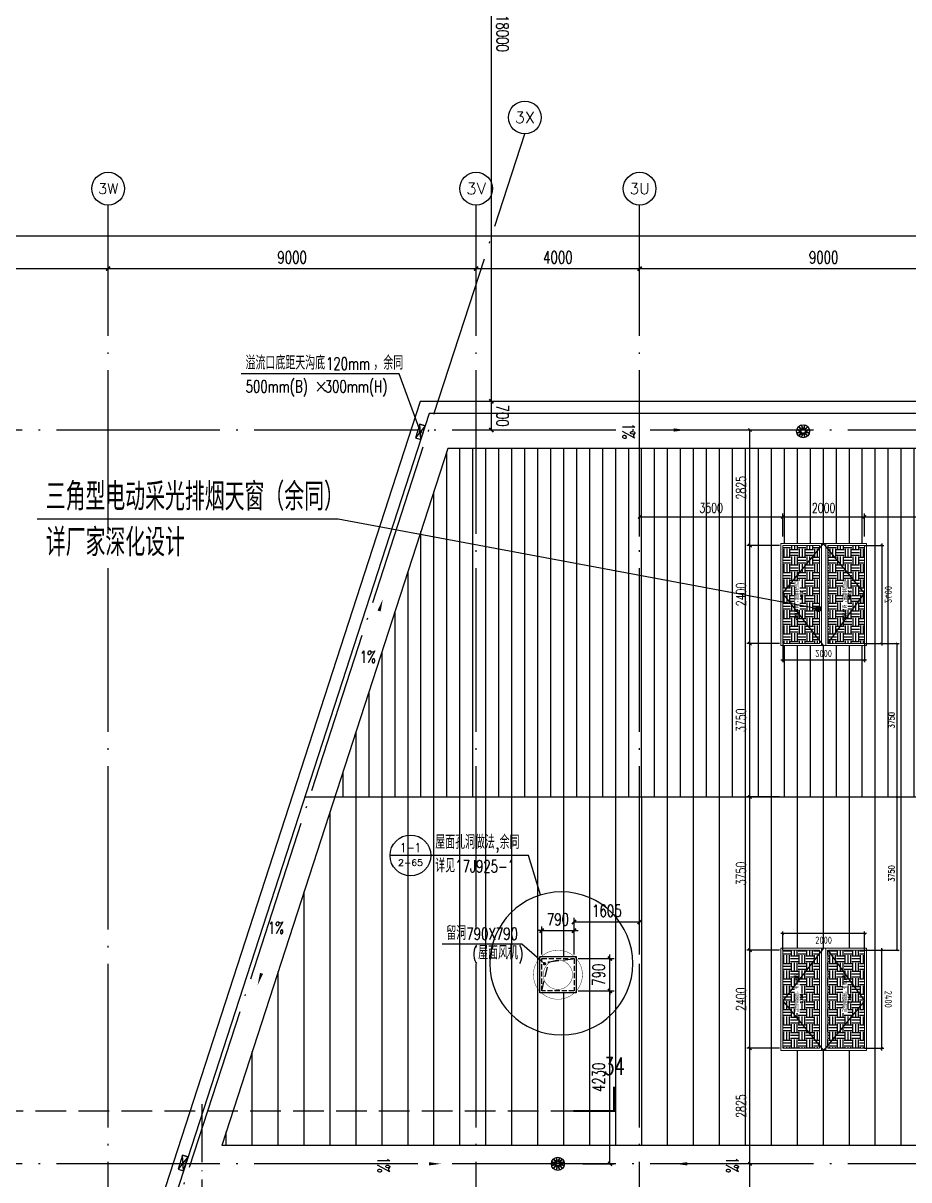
# Model space of a CAD drawing. Extents: x -1313754 to 847533, y 489853 to 941203.
# Drawn here: x 194066 to 215731, y 602377 to 630673 of the extents above; entities that cross this region are included whole.
import ezdxf
from ezdxf.enums import TextEntityAlignment as Align

# ---------------------------------------------------------------- set-up
doc = ezdxf.new("R2010")
doc.units = 0
doc.header["$LTSCALE"] = 1000
doc.header["$MEASUREMENT"] = 0
for name, pattern in [('DASH', [0.35, 0.25, -0.1]), ('DOTE', [2.42, 2, -0.2, 0.02, -0.2]), ('HIDDEN', [9.525, 6.35, -3.175])]:
    doc.linetypes.add(name, pattern=pattern)
doc.layers.get('Defpoints').update_dxf_attribs({"color": 210})
for name, color, linetype in [('A-AXIS-D', 1, 'Continuous'), ('A-AXIS-DOTE', 14, 'DOTE'), ('A-AXIS-DP', 126, 'Continuous'), ('A-AXIS-SYMB', 3, 'Continuous'), ('A-HATCH-2', 251, 'Continuous'), ('A-LIN-V', 9, 'Continuous'), ('A-SFCE', 30, 'Continuous'), ('A-WINDOW', 140, 'Continuous'), ('AS-COLN', 6, 'Continuous'), ('AS-WALL', 40, 'Continuous'), ('AS-结构边线层', 200, 'Continuous'), ('DIM_SYMB', 3, 'Continuous'), ('PUB_TEXT', 7, 'Continuous'), ('SPACE', 7, 'Continuous'), ('SPACE_HATCH', 8, 'Continuous'), ('参考线', 8, 'Continuous'), ('外框', 1, 'HIDDEN'), ('文本', 4, 'Continuous'), ('暖通', 7, 'Continuous'), ('虹吸溢流', 3, 'Continuous'), ('虹吸雨水斗', 6, 'Continuous'), ('虹吸雨水标注XT', 7, 'Continuous')]:
    doc.layers.add(name, color=color, linetype=linetype)
doc.layers.add('A-加建区域', color=47, linetype='Continuous', plot=False)
doc.layers.add('成型线', color=3, linetype='Continuous', lineweight=18)
doc.styles.add('_TCH_AXIS', font='COMPLEX', dxfattribs={"bigfont": 'GBCBIG'})
doc.styles.add('_TCH_DIM', font='SIMPLEX', dxfattribs={"bigfont": 'GBCBIG'})
doc.styles.add('_TCH_DIM_T3', font='SIMPLEX', dxfattribs={"width": 0.705882, "bigfont": 'GBCBIG'})
doc.styles.add('_TCH_LABEL', font='COMPLEX', dxfattribs={"bigfont": 'GBCBIG'})
doc.styles.add('_TCH_SPACE', font='SIMPLEX', dxfattribs={"height": 5, "bigfont": 'GBCBIG'})
doc.styles.get("Standard").update_dxf_attribs({"font": 'gbenor.shx', "bigfont": 'gbcbig.shx'})
doc.dimstyles.new('_TCH_ARCH&&100', dxfattribs={"dimtxt": 297.5, "dimasz": 100, "dimexe": 100, "dimexo": 100, "dimgap": 126.25, "dimtad": 1, "dimdec": 0, "dimzin": 0, "dimdsep": 46, "dimtxsty": '_TCH_DIM_T3', "dimblk": 'ARCHTICK', "dimcen": 0.09, "dimclrt": 7, "dimazin": 2, "dimtfac": 1, "dimtdec": 0, "dimtix": 1, "dimtmove": 2, "dimatfit": 3, "dimfxl": 0, "dimtolj": 1, "dimtzin": 0, "dimarcsym": 0})
doc.dimstyles.new('_TCH_ARCH&&50', dxfattribs={"dimtxt": 148.75, "dimasz": 50, "dimexe": 50, "dimexo": 50, "dimgap": 63.125, "dimtad": 1, "dimdec": 0, "dimzin": 0, "dimdsep": 46, "dimtxsty": '_TCH_DIM_T3', "dimblk": 'ARCHTICK', "dimcen": 0.09, "dimclrt": 7, "dimazin": 2, "dimtfac": 1, "dimtdec": 0, "dimtix": 1, "dimtmove": 2, "dimatfit": 3, "dimfxl": 0, "dimtolj": 1, "dimtzin": 0, "dimarcsym": 0})
doc.dimstyles.new('_TCH_ARCH&&80', dxfattribs={"dimtxt": 238, "dimasz": 80, "dimexe": 80, "dimexo": 80, "dimgap": 101, "dimtad": 1, "dimdec": 0, "dimzin": 0, "dimdsep": 46, "dimtxsty": '_TCH_DIM_T3', "dimblk": 'ARCHTICK', "dimcen": 0.09, "dimclrt": 7, "dimazin": 2, "dimtfac": 1, "dimtdec": 0, "dimtix": 1, "dimtmove": 2, "dimatfit": 3, "dimfxl": 0, "dimtolj": 1, "dimtzin": 0, "dimarcsym": 0})
pattern_1 = [(0, (0, 0), (187.5, 187.5), [187.5, -187.5]), (0, (0, 70.31), (187.5, 187.5), [187.5, -187.5]), (0, (0, 140.62), (187.5, 187.5), [187.5, -187.5]), (90, (23.44, 164.06), (-187.5, 187.5), [187.5, -187.5]), (90, (93.75, 164.06), (-187.5, 187.5), [187.5, -187.5]), (90, (164.06, 164.06), (-187.5, 187.5), [187.5, -187.5])]

# ---------------------------------------------------------------- blocks, each defined once
blk = doc.blocks.new('rrrrrrrrrrrrrrrrrrrrr')
at = {"layer": 'A-HATCH-2'}
h = blk.add_hatch(dxfattribs=at)
h.set_pattern_fill('ANSI31', color=256, scale=200, angle=45)
h.set_pattern_definition([(90, (-500100, 0), (-317.5, 0), [])])
h.paths.add_polyline_path([(-266220, 611745), (-133684.3, 611745), (-128454.2, 611745), (-128454.2, 620270), (-295643.1, 620270), (-298314.9, 612035.4), (-298409.1, 611745)])
h = blk.add_hatch(dxfattribs=at)
h.set_pattern_fill('ANSI31', color=256, scale=400, angle=45)
h.set_pattern_definition([(90, (-500100, 0), (-635, 0), [])])
h.paths.add_polyline_path([(-266220, 611745), (-133684.3, 611745), (-128454.2, 611745), (-128454.2, 603220), (-301175.2, 603220), (-298409.1, 611745), (-278850, 611745)])
at = {"layer": 'A-LIN-V'}
for points in [[(-128454.2, 620270), (-295643.1, 620270), (-301175.2, 603220)], [(-128454.2, 603220), (-301175.2, 603220)]]:
    blk.add_lwpolyline(points, dxfattribs=at)
at = {"layer": 'A-SFCE'}
for points in [[(-128154.2, 548220), (-128154.2, 621419.9), (-296321.3, 621420), (-313854.2, 567383.3), (-313854.2, 566370), (-313254.2, 566370)], [(-313554.2, 564570), (-313554.2, 548519.9), (-128454.2, 548519.9), (-128454.2, 621119.9), (-296103.2, 621120), (-313554.2, 567335.8), (-313554.2, 566670), (-313254.2, 566670)], [(-299145.1, 611745), (-128454.2, 611745)]]:
    blk.add_lwpolyline(points, dxfattribs=at)
blk = doc.blocks.new('_ArchTick')
at = {"color": 0, "linetype": 'ByBlock', "const_width": 0.4}
blk.add_lwpolyline([(-0.5, -0.5), (0.5, 0.5)], dxfattribs=at)
blk = doc.blocks.new('44')
at = {"layer": 'A-AXIS-DP', "color": 1}
for p, q in [((280302, 745270), (280302, 747370)), ((277446, 744900), (279946, 744900))]:
    blk.add_line(p, q, dxfattribs=at)
for p, xscale, yscale, zscale, rotation in [((280302, 747320), -50.00000000000003, 50.00000000000003, 50.00000000000001, 270), ((280302, 745320), -50.00000000000001, 50.00000000000001, 50.00000000000001, 90), ((279896, 744900), -50, 50, 50, 180)]:
    blk.add_blockref('_ArchTick', p, dxfattribs=dict(at, xscale=xscale, yscale=yscale, zscale=zscale, rotation=rotation))
at = {"layer": 'A-AXIS-DP', "color": 1, "xscale": -50, "yscale": 50, "zscale": 50}
blk.add_blockref('_ArchTick', (277496, 744900), dxfattribs=at)
at = {"layer": 'A-AXIS-DP', "color": 1, "insert": (278696, 744737), "char_height": 175, "attachment_point": 5, "rotation": 180}
blk.add_mtext('\\A1;2400', dxfattribs=at)
blk.add_wipeout([(277446, 745270), (279946, 745270), (279946, 747370), (277446, 747370)]).dxf.layer = '参考线'
at = {"layer": 'SPACE_HATCH'}
h = blk.add_hatch(dxfattribs=at)
h.set_pattern_fill('土壤', color=1, scale=50, style=0)
h.set_pattern_definition(pattern_1)
h.paths.add_polyline_path([(277496, 746420), (279896, 746420), (279896, 747320), (277496, 747320)])
h.paths.add_polyline_path([(278352, 746904), (279057, 746904), (279057, 747034), (278352, 747034)])
h.paths.add_polyline_path([(278591, 746811), (278817, 746811), (278817, 746895), (278591, 746895)])
h = blk.add_hatch(dxfattribs=at)
h.set_pattern_fill('土壤', color=1, scale=50, style=0)
h.set_pattern_definition(pattern_1)
h.paths.add_polyline_path([(277496, 746220), (279896, 746220), (279896, 745320), (277496, 745320)])
h.paths.add_polyline_path([(278352, 745724), (279057, 745724), (279057, 745854), (278352, 745854)])
h.paths.add_polyline_path([(278591, 745631), (278817, 745631), (278817, 745715), (278591, 745715)])
at = {"layer": 'A-AXIS-DP', "color": 1}
for p, q in [((279906, 747320), (280352, 747320)), ((277496, 745320), (277496, 744850)), ((279896, 745320), (279896, 744850)), ((279906, 745320), (280352, 745320))]:
    blk.add_line(p, q, dxfattribs=at)
at = {"layer": '外框'}
for points in [[(279946, 746320), (278658, 747320), (277446, 746320)], [(279896, 746220), (278658, 745320), (277446, 746320)]]:
    blk.add_lwpolyline(points, dxfattribs=at)
at = {"layer": '成型线'}
for p, q in [((279946, 745270), (279946, 747370)), ((277446, 746370), (279946, 746370)), ((277446, 746270), (279946, 746270)), ((277496, 746420), (279896, 746420)), ((277496, 746220), (279896, 746220))]:
    blk.add_line(p, q, dxfattribs=at)
for points in [[(279946, 745270), (277446, 745270), (277446, 747370), (279946, 747370)], [(277496, 746420), (277496, 747320), (279896, 747320), (279896, 746420)], [(279896, 746220), (279896, 745320), (277496, 745320), (277496, 746220)]]:
    blk.add_lwpolyline(points, dxfattribs=at)
at = {"layer": 'A-AXIS-DP', "color": 1, "insert": (280139, 746320), "char_height": 175, "attachment_point": 5, "rotation": 270}
blk.add_mtext('\\A1;2000', dxfattribs=at)
at = {"layer": 'SPACE', "color": 1, "style": '_TCH_SPACE'}
for p in [(278365, 746930), (278365, 745750)]:
    blk.add_text('自然排烟窗，有效面积', height=96.5, dxfattribs=at).set_placement(p)
at = {"layer": 'SPACE', "color": 1, "style": '_TCH_SPACE', "width": 0.705882}
for s, height, p in [('2.16m', 59.5, (278600, 746828)), ('2', 29.8, (278792, 746863)), ('2.16m', 59.5, (278600, 745648)), ('2', 29.8, (278792, 745683))]:
    blk.add_text(s, height=height, dxfattribs=at).set_placement(p)
blk = doc.blocks.new('*D2538')
at = {"layer": 'A-WINDOW', "color": 0, "lineweight": -2}
for p, q in [((367696, 714320), (368446, 714320)), ((368396, 710570), (368396, 714320)), ((367696, 710570), (368446, 710570))]:
    blk.add_line(p, q, dxfattribs=at)
at = {"layer": 'Defpoints', "color": 0}
for p in [(367646, 714320), (368396, 714320), (367646, 710570)]:
    blk.add_point(p, dxfattribs=at)
at = {"layer": 'A-WINDOW', "color": 0, "lineweight": -2, "xscale": 50, "yscale": 50, "zscale": 50}
for p, rotation in [((368396, 714320), 90), ((368396, 710570), 270)]:
    blk.add_blockref('_ArchTick', p, dxfattribs=dict(at, rotation=rotation))
at = {"layer": 'A-WINDOW', "color": 7, "insert": (368258, 712445), "char_height": 148.8, "attachment_point": 5, "rotation": 90, "style": '_TCH_DIM_T3'}
blk.add_mtext('\\A1;3750', dxfattribs=at)
blk = doc.blocks.new('*D2539')
at = {"layer": 'A-WINDOW', "color": 0, "lineweight": -2}
for p, q in [((367696, 718070), (368446, 718070)), ((368396, 714320), (368396, 718070)), ((367696, 714320), (368446, 714320))]:
    blk.add_line(p, q, dxfattribs=at)
at = {"layer": 'Defpoints', "color": 0}
for p in [(367646, 718070), (368396, 718070), (367646, 714320)]:
    blk.add_point(p, dxfattribs=at)
at = {"layer": 'A-WINDOW', "color": 0, "lineweight": -2, "xscale": 50, "yscale": 50, "zscale": 50}
for p, rotation in [((368396, 718070), 90), ((368396, 714320), 270)]:
    blk.add_blockref('_ArchTick', p, dxfattribs=dict(at, rotation=rotation))
at = {"layer": 'A-WINDOW', "color": 7, "insert": (368258, 716195), "char_height": 148.8, "attachment_point": 5, "rotation": 90, "style": '_TCH_DIM_T3'}
blk.add_mtext('\\A1;3750', dxfattribs=at)
blk = doc.blocks.new('*D1854')
at = {"layer": 'A-AXIS-DP', "color": 0, "lineweight": -2}
for p, q in [((209146, 618115), (209146, 618675)), ((209146, 618595), (212646, 618595)), ((212646, 618115), (212646, 618675))]:
    blk.add_line(p, q, dxfattribs=at)
at = {"layer": 'Defpoints', "color": 0}
for p in [(212646, 618595), (209146, 618035), (212646, 618035)]:
    blk.add_point(p, dxfattribs=at)
at = {"layer": 'A-AXIS-DP', "color": 0, "lineweight": -2, "xscale": 80, "yscale": 80, "zscale": 80, "rotation": 180}
blk.add_blockref('_ArchTick', (209146, 618595), dxfattribs=at)
at = {"layer": 'A-AXIS-DP', "color": 0, "lineweight": -2, "xscale": 80, "yscale": 80, "zscale": 80}
blk.add_blockref('_ArchTick', (212646, 618595), dxfattribs=at)
at = {"layer": 'A-AXIS-DP', "color": 7, "insert": (210896, 618815), "char_height": 238, "attachment_point": 5, "style": '_TCH_DIM_T3'}
blk.add_mtext('\\A1;3500', dxfattribs=at)
blk = doc.blocks.new('*D1855')
at = {"layer": 'A-AXIS-DP', "color": 0, "lineweight": -2}
for p, q in [((212646, 618115), (212646, 618675)), ((212646, 618595), (214646, 618595)), ((214646, 618115), (214646, 618675))]:
    blk.add_line(p, q, dxfattribs=at)
at = {"layer": 'Defpoints', "color": 0}
for p in [(214646, 618595), (212646, 618035), (214646, 618035)]:
    blk.add_point(p, dxfattribs=at)
at = {"layer": 'A-AXIS-DP', "color": 0, "lineweight": -2, "xscale": 80, "yscale": 80, "zscale": 80, "rotation": 180}
blk.add_blockref('_ArchTick', (212646, 618595), dxfattribs=at)
at = {"layer": 'A-AXIS-DP', "color": 0, "lineweight": -2, "xscale": 80, "yscale": 80, "zscale": 80}
blk.add_blockref('_ArchTick', (214646, 618595), dxfattribs=at)
at = {"layer": 'A-AXIS-DP', "color": 7, "insert": (213646, 618815), "char_height": 238, "attachment_point": 5, "style": '_TCH_DIM_T3'}
blk.add_mtext('\\A1;2000', dxfattribs=at)
blk = doc.blocks.new('*D1856')
at = {"layer": 'A-AXIS-DP', "color": 0, "lineweight": -2}
for p, q in [((214646, 618115), (214646, 618675)), ((214646, 618595), (218146, 618595)), ((218146, 618115), (218146, 618675))]:
    blk.add_line(p, q, dxfattribs=at)
at = {"layer": 'Defpoints', "color": 0}
for p in [(218146, 618595), (214646, 618035), (218146, 618035)]:
    blk.add_point(p, dxfattribs=at)
at = {"layer": 'A-AXIS-DP', "color": 0, "lineweight": -2, "xscale": 80, "yscale": 80, "zscale": 80, "rotation": 180}
blk.add_blockref('_ArchTick', (214646, 618595), dxfattribs=at)
at = {"layer": 'A-AXIS-DP', "color": 0, "lineweight": -2, "xscale": 80, "yscale": 80, "zscale": 80}
blk.add_blockref('_ArchTick', (218146, 618595), dxfattribs=at)
at = {"layer": 'A-AXIS-DP', "color": 7, "insert": (216396, 618815), "char_height": 238, "attachment_point": 5, "style": '_TCH_DIM_T3'}
blk.add_mtext('\\A1;3500', dxfattribs=at)
blk = doc.blocks.new('*D2136')
at = {"layer": 'A-AXIS-DP', "color": 0, "lineweight": -2}
for p, q in [((212566, 602770), (211764, 602770)), ((211844, 599945), (211844, 602770)), ((212566, 599945), (211764, 599945))]:
    blk.add_line(p, q, dxfattribs=at)
at = {"layer": 'Defpoints', "color": 0}
for p in [(211844, 602770), (212646, 602770), (212646, 599945)]:
    blk.add_point(p, dxfattribs=at)
at = {"layer": 'A-AXIS-DP', "color": 0, "lineweight": -2, "xscale": 80, "yscale": 80, "zscale": 80}
for p, rotation in [((211844, 602770), 90), ((211844, 599945), 270)]:
    blk.add_blockref('_ArchTick', p, dxfattribs=dict(at, rotation=rotation))
at = {"layer": 'A-AXIS-DP', "color": 7, "insert": (211624, 601358), "char_height": 238, "attachment_point": 5, "rotation": 90, "style": '_TCH_DIM_T3'}
blk.add_mtext('\\A1;2825', dxfattribs=at)
blk = doc.blocks.new('*D2137')
at = {"layer": 'A-AXIS-DP', "color": 0, "lineweight": -2}
for p, q in [((212566, 605595), (211764, 605595)), ((211844, 602770), (211844, 605595)), ((212566, 602770), (211764, 602770))]:
    blk.add_line(p, q, dxfattribs=at)
at = {"layer": 'Defpoints', "color": 0}
for p in [(211844, 605595), (212646, 605595), (212646, 602770)]:
    blk.add_point(p, dxfattribs=at)
at = {"layer": 'A-AXIS-DP', "color": 0, "lineweight": -2, "xscale": 80, "yscale": 80, "zscale": 80}
for p, rotation in [((211844, 605595), 90), ((211844, 602770), 270)]:
    blk.add_blockref('_ArchTick', p, dxfattribs=dict(at, rotation=rotation))
at = {"layer": 'A-AXIS-DP', "color": 7, "insert": (211624, 604183), "char_height": 238, "attachment_point": 5, "rotation": 90, "style": '_TCH_DIM_T3'}
blk.add_mtext('\\A1;2825', dxfattribs=at)
blk = doc.blocks.new('*D2138')
at = {"layer": 'A-AXIS-DP', "color": 0, "lineweight": -2}
for p, q in [((212566, 607995), (211764, 607995)), ((211844, 605595), (211844, 607995)), ((212566, 605595), (211764, 605595))]:
    blk.add_line(p, q, dxfattribs=at)
at = {"layer": 'Defpoints', "color": 0}
for p in [(211844, 607995), (212646, 607995), (212646, 605595)]:
    blk.add_point(p, dxfattribs=at)
at = {"layer": 'A-AXIS-DP', "color": 0, "lineweight": -2, "xscale": 80, "yscale": 80, "zscale": 80}
for p, rotation in [((211844, 607995), 90), ((211844, 605595), 270)]:
    blk.add_blockref('_ArchTick', p, dxfattribs=dict(at, rotation=rotation))
at = {"layer": 'A-AXIS-DP', "color": 7, "insert": (211624, 606795), "char_height": 238, "attachment_point": 5, "rotation": 90, "style": '_TCH_DIM_T3'}
blk.add_mtext('\\A1;2400', dxfattribs=at)
blk = doc.blocks.new('*D2139')
at = {"layer": 'A-AXIS-DP', "color": 0, "lineweight": -2}
for p, q in [((212566, 611745), (211764, 611745)), ((211844, 607995), (211844, 611745)), ((212566, 607995), (211764, 607995))]:
    blk.add_line(p, q, dxfattribs=at)
at = {"layer": 'Defpoints', "color": 0}
for p in [(211844, 611745), (212646, 611745), (212646, 607995)]:
    blk.add_point(p, dxfattribs=at)
at = {"layer": 'A-AXIS-DP', "color": 0, "lineweight": -2, "xscale": 80, "yscale": 80, "zscale": 80}
for p, rotation in [((211844, 611745), 90), ((211844, 607995), 270)]:
    blk.add_blockref('_ArchTick', p, dxfattribs=dict(at, rotation=rotation))
at = {"layer": 'A-AXIS-DP', "color": 7, "insert": (211624, 609870), "char_height": 238, "attachment_point": 5, "rotation": 90, "style": '_TCH_DIM_T3'}
blk.add_mtext('\\A1;3750', dxfattribs=at)
blk = doc.blocks.new('*D2140')
at = {"layer": 'A-AXIS-DP', "color": 0, "lineweight": -2}
for p, q in [((212566, 615495), (211764, 615495)), ((211844, 611745), (211844, 615495)), ((212566, 611745), (211764, 611745))]:
    blk.add_line(p, q, dxfattribs=at)
at = {"layer": 'Defpoints', "color": 0}
for p in [(211844, 615495), (212646, 615495), (212646, 611745)]:
    blk.add_point(p, dxfattribs=at)
at = {"layer": 'A-AXIS-DP', "color": 0, "lineweight": -2, "xscale": 80, "yscale": 80, "zscale": 80}
for p, rotation in [((211844, 615495), 90), ((211844, 611745), 270)]:
    blk.add_blockref('_ArchTick', p, dxfattribs=dict(at, rotation=rotation))
at = {"layer": 'A-AXIS-DP', "color": 7, "insert": (211624, 613620), "char_height": 238, "attachment_point": 5, "rotation": 90, "style": '_TCH_DIM_T3'}
blk.add_mtext('\\A1;3750', dxfattribs=at)
blk = doc.blocks.new('*D2141')
at = {"layer": 'A-AXIS-DP', "color": 0, "lineweight": -2}
for p, q in [((212566, 617895), (211764, 617895)), ((211844, 615495), (211844, 617895)), ((212566, 615495), (211764, 615495))]:
    blk.add_line(p, q, dxfattribs=at)
at = {"layer": 'Defpoints', "color": 0}
for p in [(211844, 617895), (212646, 617895), (212646, 615495)]:
    blk.add_point(p, dxfattribs=at)
at = {"layer": 'A-AXIS-DP', "color": 0, "lineweight": -2, "xscale": 80, "yscale": 80, "zscale": 80}
for p, rotation in [((211844, 617895), 90), ((211844, 615495), 270)]:
    blk.add_blockref('_ArchTick', p, dxfattribs=dict(at, rotation=rotation))
at = {"layer": 'A-AXIS-DP', "color": 7, "insert": (211624, 616695), "char_height": 238, "attachment_point": 5, "rotation": 90, "style": '_TCH_DIM_T3'}
blk.add_mtext('\\A1;2400', dxfattribs=at)
blk = doc.blocks.new('*D2142')
at = {"layer": 'A-AXIS-DP', "color": 0, "lineweight": -2}
for p, q in [((212566, 620720), (211764, 620720)), ((211844, 617895), (211844, 620720)), ((212566, 617895), (211764, 617895))]:
    blk.add_line(p, q, dxfattribs=at)
at = {"layer": 'Defpoints', "color": 0}
for p in [(211844, 620720), (212646, 620720), (212646, 617895)]:
    blk.add_point(p, dxfattribs=at)
at = {"layer": 'A-AXIS-DP', "color": 0, "lineweight": -2, "xscale": 80, "yscale": 80, "zscale": 80}
for p, rotation in [((211844, 620720), 90), ((211844, 617895), 270)]:
    blk.add_blockref('_ArchTick', p, dxfattribs=dict(at, rotation=rotation))
at = {"layer": 'A-AXIS-DP', "color": 7, "insert": (211624, 619308), "char_height": 238, "attachment_point": 5, "rotation": 90, "style": '_TCH_DIM_T3'}
blk.add_mtext('\\A1;2825', dxfattribs=at)
blk = doc.blocks.new('*D1226')
at = {"layer": 'A-AXIS-D', "color": 0, "lineweight": -2}
for p, q in [((-73024, -183400), (-73846, -183400)), ((-73746, -183400), (-73746, -184100)), ((-73024, -184100), (-73846, -184100))]:
    blk.add_line(p, q, dxfattribs=at)
at = {"layer": 'Defpoints', "color": 0}
for p in [(-72924, -183400), (-73746, -184100), (-72924, -184100)]:
    blk.add_point(p, dxfattribs=at)
at = {"layer": 'A-AXIS-D', "color": 0, "lineweight": -2, "xscale": 100, "yscale": 100, "zscale": 100}
for p, rotation in [((-73746, -183400), 90), ((-73746, -184100), 270)]:
    blk.add_blockref('_ArchTick', p, dxfattribs=dict(at, rotation=rotation))
at = {"layer": 'A-AXIS-D', "color": 7, "insert": (-73471, -183750), "char_height": 297.5, "attachment_point": 5, "rotation": 270, "style": '_TCH_DIM_T3'}
blk.add_mtext('\\A1;700', dxfattribs=at)
blk = doc.blocks.new('*D1227')
at = {"layer": 'A-AXIS-D', "color": 0, "lineweight": -2}
for p, q in [((-73024, -165400), (-73846, -165400)), ((-73746, -165400), (-73746, -183400)), ((-73024, -183400), (-73846, -183400))]:
    blk.add_line(p, q, dxfattribs=at)
at = {"layer": 'Defpoints', "color": 0}
for p in [(-72924, -165400), (-73746, -183400), (-72924, -183400)]:
    blk.add_point(p, dxfattribs=at)
at = {"layer": 'A-AXIS-D', "color": 0, "lineweight": -2, "xscale": 100, "yscale": 100, "zscale": 100}
for p, rotation in [((-73746, -165400), 90), ((-73746, -183400), 270)]:
    blk.add_blockref('_ArchTick', p, dxfattribs=dict(at, rotation=rotation))
at = {"layer": 'A-AXIS-D', "color": 7, "insert": (-73471, -174400), "char_height": 297.5, "attachment_point": 5, "rotation": 270, "style": '_TCH_DIM_T3'}
blk.add_mtext('\\A1;18000', dxfattribs=at)
blk = doc.blocks.new('*D1411')
at = {"layer": 'A-AXIS-D', "color": 0, "lineweight": -2}
for p, q in [((-92118, -180910), (-92118, -180052)), ((-92118, -180152), (-83118, -180152)), ((-83118, -180910), (-83118, -180052))]:
    blk.add_line(p, q, dxfattribs=at)
at = {"layer": 'Defpoints', "color": 0}
for p in [(-83118, -180152), (-92118, -181010), (-83118, -181010)]:
    blk.add_point(p, dxfattribs=at)
at = {"layer": 'A-AXIS-D', "color": 0, "lineweight": -2, "xscale": 100, "yscale": 100, "zscale": 100, "rotation": 180}
blk.add_blockref('_ArchTick', (-92118, -180152), dxfattribs=at)
at = {"layer": 'A-AXIS-D', "color": 0, "lineweight": -2, "xscale": 100, "yscale": 100, "zscale": 100}
blk.add_blockref('_ArchTick', (-83118, -180152), dxfattribs=at)
at = {"layer": 'A-AXIS-D', "color": 7, "insert": (-87618, -179877), "char_height": 297.5, "attachment_point": 5, "style": '_TCH_DIM_T3'}
blk.add_mtext('\\A1;9000', dxfattribs=at)
blk = doc.blocks.new('*D1412')
at = {"layer": 'A-AXIS-D', "color": 0, "lineweight": -2}
for p, q in [((-83118, -180910), (-83118, -180052)), ((-83118, -180152), (-74118, -180152)), ((-74118, -180910), (-74118, -180052))]:
    blk.add_line(p, q, dxfattribs=at)
at = {"layer": 'Defpoints', "color": 0}
for p in [(-74118, -180152), (-83118, -181010), (-74118, -181010)]:
    blk.add_point(p, dxfattribs=at)
at = {"layer": 'A-AXIS-D', "color": 0, "lineweight": -2, "xscale": 100, "yscale": 100, "zscale": 100, "rotation": 180}
blk.add_blockref('_ArchTick', (-83118, -180152), dxfattribs=at)
at = {"layer": 'A-AXIS-D', "color": 0, "lineweight": -2, "xscale": 100, "yscale": 100, "zscale": 100}
blk.add_blockref('_ArchTick', (-74118, -180152), dxfattribs=at)
at = {"layer": 'A-AXIS-D', "color": 7, "insert": (-78618, -179877), "char_height": 297.5, "attachment_point": 5, "style": '_TCH_DIM_T3'}
blk.add_mtext('\\A1;9000', dxfattribs=at)
blk = doc.blocks.new('*D1413')
at = {"layer": 'A-AXIS-D', "color": 0, "lineweight": -2}
for p, q in [((-74118, -180910), (-74118, -180052)), ((-74118, -180152), (-70118, -180152)), ((-70118, -180910), (-70118, -180052))]:
    blk.add_line(p, q, dxfattribs=at)
at = {"layer": 'Defpoints', "color": 0}
for p in [(-70118, -180152), (-74118, -181010), (-70118, -181010)]:
    blk.add_point(p, dxfattribs=at)
at = {"layer": 'A-AXIS-D', "color": 0, "lineweight": -2, "xscale": 100, "yscale": 100, "zscale": 100, "rotation": 180}
blk.add_blockref('_ArchTick', (-74118, -180152), dxfattribs=at)
at = {"layer": 'A-AXIS-D', "color": 0, "lineweight": -2, "xscale": 100, "yscale": 100, "zscale": 100}
blk.add_blockref('_ArchTick', (-70118, -180152), dxfattribs=at)
at = {"layer": 'A-AXIS-D', "color": 7, "insert": (-72118, -179877), "char_height": 297.5, "attachment_point": 5, "style": '_TCH_DIM_T3'}
blk.add_mtext('\\A1;4000', dxfattribs=at)
blk = doc.blocks.new('*D1414')
at = {"layer": 'A-AXIS-D', "color": 0, "lineweight": -2}
for p, q in [((-70118, -180910), (-70118, -180052)), ((-70118, -180152), (-61118, -180152)), ((-61118, -180910), (-61118, -180052))]:
    blk.add_line(p, q, dxfattribs=at)
at = {"layer": 'Defpoints', "color": 0}
for p in [(-61118, -180152), (-70118, -181010), (-61118, -181010)]:
    blk.add_point(p, dxfattribs=at)
at = {"layer": 'A-AXIS-D', "color": 0, "lineweight": -2, "xscale": 100, "yscale": 100, "zscale": 100, "rotation": 180}
blk.add_blockref('_ArchTick', (-70118, -180152), dxfattribs=at)
at = {"layer": 'A-AXIS-D', "color": 0, "lineweight": -2, "xscale": 100, "yscale": 100, "zscale": 100}
blk.add_blockref('_ArchTick', (-61118, -180152), dxfattribs=at)
at = {"layer": 'A-AXIS-D', "color": 7, "insert": (-65618, -179877), "char_height": 297.5, "attachment_point": 5, "style": '_TCH_DIM_T3'}
blk.add_mtext('\\A1;9000', dxfattribs=at)
blk = doc.blocks.new('*D1433')
at = {"layer": 'A-AXIS-D', "color": 0, "lineweight": -2}
for p, q in [((-93018, -180810), (-93018, -179252)), ((-93018, -179352), (92682, -179352)), ((92682, -180810), (92682, -179252))]:
    blk.add_line(p, q, dxfattribs=at)
at = {"layer": 'Defpoints', "color": 0}
for p in [(92682, -179352), (-93018, -180910), (92682, -180910)]:
    blk.add_point(p, dxfattribs=at)
at = {"layer": 'A-AXIS-D', "color": 0, "lineweight": -2, "xscale": 100, "yscale": 100, "zscale": 100, "rotation": 180}
blk.add_blockref('_ArchTick', (-93018, -179352), dxfattribs=at)
at = {"layer": 'A-AXIS-D', "color": 0, "lineweight": -2, "xscale": 100, "yscale": 100, "zscale": 100}
blk.add_blockref('_ArchTick', (92682, -179352), dxfattribs=at)
at = {"layer": 'A-AXIS-D', "color": 7, "insert": (-168, -179077), "char_height": 297.5, "attachment_point": 5, "style": '_TCH_DIM_T3'}
blk.add_mtext('\\A1;185700', dxfattribs=at)
blk = doc.blocks.new('*D138')
at = {"layer": 'A-AXIS-DP', "color": 0, "lineweight": -2}
for p, q in [((-495, 395), (-1374, 395)), ((-1274, 395), (-1274, 495)), ((-1274, 395), (-1274, -395)), ((-495, -395), (-1374, -395)), ((-1274, -395), (-1274, -495))]:
    blk.add_line(p, q, dxfattribs=at)
at = {"layer": 'Defpoints', "color": 0}
for p in [(-395, 395), (-1274, -395), (-395, -395)]:
    blk.add_point(p, dxfattribs=at)
at = {"layer": 'A-AXIS-DP', "color": 0, "lineweight": -2, "xscale": 100, "yscale": 100, "zscale": 100}
for p, rotation in [((-1274, 395), 270), ((-1274, -395), 90)]:
    blk.add_blockref('_ArchTick', p, dxfattribs=dict(at, rotation=rotation))
at = {"layer": 'A-AXIS-DP', "color": 7, "insert": (-999, 0), "char_height": 297.5, "attachment_point": 5, "rotation": 270, "style": '_TCH_DIM_T3'}
blk.add_mtext('\\A1;790', dxfattribs=at)
blk = doc.blocks.new('*D139')
at = {"layer": 'A-AXIS-DP', "color": 0, "lineweight": -2}
for p, q in [((-395, -495), (-395, -1178)), ((395, -495), (395, -1178)), ((-395, -1078), (-495, -1078)), ((395, -1078), (-395, -1078)), ((395, -1078), (495, -1078))]:
    blk.add_line(p, q, dxfattribs=at)
at = {"layer": 'Defpoints', "color": 0}
for p in [(-395, -395), (395, -395), (-395, -1078)]:
    blk.add_point(p, dxfattribs=at)
at = {"layer": 'A-AXIS-DP', "color": 0, "lineweight": -2, "xscale": 100, "yscale": 100, "zscale": 100}
blk.add_blockref('_ArchTick', (-395, -1078), dxfattribs=at)
at = {"layer": 'A-AXIS-DP', "color": 0, "lineweight": -2, "xscale": 100, "yscale": 100, "zscale": 100, "rotation": 180}
blk.add_blockref('_ArchTick', (395, -1078), dxfattribs=at)
at = {"layer": 'A-AXIS-DP', "color": 7, "insert": (0, -1353), "char_height": 297.5, "attachment_point": 5, "rotation": 180, "style": '_TCH_DIM_T3'}
blk.add_mtext('\\A1;790', dxfattribs=at)
blk = doc.blocks.new('*D2417')
at = {"layer": 'A-AXIS-DP', "color": 0, "lineweight": -2}
for p, q in [((207755, 607000), (208520, 607000)), ((208420, 602770), (208420, 607000)), ((207755, 602770), (208520, 602770))]:
    blk.add_line(p, q, dxfattribs=at)
at = {"layer": 'Defpoints', "color": 0}
for p in [(207655, 607000), (208420, 607000), (207655, 602770)]:
    blk.add_point(p, dxfattribs=at)
at = {"layer": 'A-AXIS-DP', "color": 0, "lineweight": -2, "xscale": 100, "yscale": 100, "zscale": 100}
for p, rotation in [((208420, 607000), 90), ((208420, 602770), 270)]:
    blk.add_blockref('_ArchTick', p, dxfattribs=dict(at, rotation=rotation))
at = {"layer": 'A-AXIS-DP', "color": 7, "insert": (208145, 604885), "char_height": 297.5, "attachment_point": 5, "rotation": 90, "style": '_TCH_DIM_T3'}
blk.add_mtext('\\A1;4230', dxfattribs=at)
blk = doc.blocks.new('*D2529')
at = {"layer": 'A-AXIS-DP', "color": 0, "lineweight": -2}
for p, q in [((207541, 607890), (207541, 608785)), ((207541, 608685), (209146, 608685)), ((209146, 607890), (209146, 608785))]:
    blk.add_line(p, q, dxfattribs=at)
at = {"layer": 'Defpoints', "color": 0}
for p in [(209146, 608685), (207541, 607790), (209146, 607790)]:
    blk.add_point(p, dxfattribs=at)
at = {"layer": 'A-AXIS-DP', "color": 0, "lineweight": -2, "xscale": 100, "yscale": 100, "zscale": 100, "rotation": 180}
blk.add_blockref('_ArchTick', (207541, 608685), dxfattribs=at)
at = {"layer": 'A-AXIS-DP', "color": 0, "lineweight": -2, "xscale": 100, "yscale": 100, "zscale": 100}
blk.add_blockref('_ArchTick', (209146, 608685), dxfattribs=at)
at = {"layer": 'A-AXIS-DP', "color": 7, "insert": (208343, 608960), "char_height": 297.5, "attachment_point": 5, "style": '_TCH_DIM_T3'}
blk.add_mtext('\\A1;1605', dxfattribs=at)
blk = doc.blocks.new('w4234233')
at = {"layer": 'A-AXIS-SYMB'}
for points in [[(355546, 826830, 0, 0, 0), (355546, 825680, 0, 80, 0), (355546, 825980, 0, 0, 0)], [(355546, 818810, 0, 0, 0), (355546, 819960, 0, 80, 0), (355546, 819660, 0, 0, 0)]]:
    blk.add_lwpolyline(points, format="xyseb", dxfattribs=at)
at = {"layer": 'PUB_TEXT', "style": '_TCH_DIM', "width": 0.705882}
for p in [(355376, 826935), (355376, 818407)]:
    blk.add_text('1%%%', height=297.5, dxfattribs=at).set_placement(p)
blk = doc.blocks.new('“奔腾”虹吸雨水斗')
at = {"layer": '虹吸雨水斗', "lineweight": 25}
for p, q in [((946944, 86685), (947028, 86658)), ((947032, 86673), (946946, 86692)), ((946982, 86753), (947040, 86688)), ((947052, 86699), (946987, 86758)), ((947048, 86793), (947066, 86707)), ((947082, 86711), (947055, 86795)), ((947125, 86795), (947098, 86711)), ((947114, 86707), (947132, 86793)), ((947194, 86758), (947128, 86699)), ((947140, 86688), (947199, 86753)), ((947234, 86692), (947148, 86673)), ((947152, 86658), (947236, 86685)), ((947028, 86641), (946944, 86614)), ((946946, 86607), (947032, 86625)), ((947040, 86611), (946982, 86546)), ((946987, 86541), (947052, 86600)), ((947066, 86592), (947048, 86506)), ((947055, 86504), (947082, 86587)), ((947098, 86587), (947125, 86504)), ((947132, 86506), (947114, 86592)), ((947128, 86600), (947194, 86541)), ((947199, 86546), (947140, 86611)), ((947148, 86625), (947234, 86607)), ((947236, 86614), (947152, 86641))]:
    blk.add_line(p, q, dxfattribs=at)
for radius in [150, 47.6]:
    blk.add_circle((947090, 86649), radius, dxfattribs=at)
for centre, start, end in [((947025, 86649), 291.6382, 68.3675), ((947034, 86682), 261.6382, 38.3675), ((947057, 86706), 231.6382, 8.3675), ((947090, 86715), 201.6382, 338.3675), ((947123, 86706), 171.6382, 308.3675), ((947147, 86682), 141.6382, 278.3675), ((947155, 86649), 111.6382, 248.3675), ((947034, 86617), 321.6382, 98.3675), ((947057, 86593), 351.6382, 128.3675), ((947090, 86584), 21.6382, 158.3675), ((947123, 86593), 51.6382, 188.3675), ((947147, 86617), 81.6382, 218.3675)]:
    blk.add_arc(centre, 8.82, start, end, dxfattribs=at)
blk = doc.blocks.new('434243')
at = {"layer": '文本', "xscale": 1.061320754715, "yscale": 1.061320754715, "zscale": 1.061320754715}
for p in [(-792021, 528727), (-798021, 510807)]:
    blk.add_blockref('“奔腾”虹吸雨水斗', p, dxfattribs=at)
blk = doc.blocks.new('溢流口')
at = {"layer": '虹吸雨水标注XT'}
for p, q in [((-250, 98), (250, -98)), ((250, 98), (-250, -98)), ((250, -98), (250, 98))]:
    blk.add_line(p, q, dxfattribs=at)
blk.add_lwpolyline([(-250, 98), (250, 98), (250, -98), (-250, -98)], close=True, dxfattribs=at)
blk = doc.blocks.new('21321423')
at = {"layer": 'A-AXIS-SYMB'}
for p, q in [((203262, 622091), (199402, 622091)), ((203782, 620672), (203262, 622091))]:
    blk.add_line(p, q, dxfattribs=at)
at = {"layer": 'A-AXIS-SYMB', "const_width": 40}
blk.add_lwpolyline([(203789, 620653, 1), (203775, 620691, 1)], format="xyb", close=True, dxfattribs=at)
at = {"layer": 'A-AXIS-SYMB'}
for points in [[(202500, 615420, 0, 0, 0), (202863, 616579, 0, 80, 0), (202773, 616293, 0, 0, 0)], [(200188, 608295, 0, 0, 0), (199802, 607144, 0, 80, 0), (199897, 607428, 0, 0, 0)]]:
    blk.add_lwpolyline(points, format="xyseb", dxfattribs=at)
at = {"layer": 'A-加建区域', "rotation": 270}
for p in [(-609680, 976266), (-615670, 958316)]:
    blk.add_blockref('w4234233', p, dxfattribs=at)
at = {"layer": '虹吸溢流', "ltscale": 200, "xscale": -0.7075471698100007, "yscale": 0.7075471698100007, "zscale": 0.70754716981, "rotation": 252.7177529666551}
for p in [(203780, 620675), (197977, 602790)]:
    blk.add_blockref('溢流口', p, dxfattribs=at)
at = {"layer": '虹吸雨水斗'}
blk.add_blockref('434243', (0, 0), dxfattribs=at)
at = {"layer": 'PUB_TEXT', "style": '_TCH_DIM'}
for s, height, p in [('溢流口底距天沟底', 337.6, (199507, 622196)), ('，余同', 337.6, (202633, 622196)), ('×', 338, (201197, 621636))]:
    blk.add_text(s, height=height, dxfattribs=at).set_placement(p)
at = {"layer": 'PUB_TEXT', "style": '_TCH_DIM', "width": 0.705882}
for s, p in [('120mm', (201473, 622196)), ('500mm(B)', (199507, 621636)), ('300mm(H)', (201443, 621636)), ('1%%%', (202299, 615022)), ('1%%%', (200052, 608395))]:
    blk.add_text(s, height=297.5, dxfattribs=at).set_placement(p)
blk = doc.blocks.new('frtt')
at = {"layer": 'A-LIN-V', "xscale": -1, "rotation": 90}
blk.add_blockref('44', (1112915.9, 997965.8), dxfattribs=at)
at = {"layer": 'A-LIN-V', "rotation": 90}
blk.add_blockref('44', (1112915.9, 430674.2), dxfattribs=at)
at = {"layer": 'A-WINDOW', "color": 1}
for p1, p2, picture, middle in [((367645.9, 714320), (367645.9, 718070), '*D2539', (368258.4, 716195)), ((367645.9, 710570), (367645.9, 714320), '*D2538', (368258.4, 712445))]:
    dim = blk.add_aligned_dim(p1=p1, p2=p2, distance=-750, dimstyle='_TCH_ARCH&&50', dxfattribs=at)
    dim.commit()
    dim.dimension.update_dxf_attribs({"geometry": picture, "text_midpoint": middle})
blk = doc.blocks.new('242343243')
at = {"layer": 'A-WINDOW'}
blk.add_blockref('frtt', (-152950, -102575), dxfattribs=at)
at = {"layer": 'A-AXIS-DP'}
dim = blk.add_aligned_dim(p1=(212645.9, 599945), p2=(212645.9, 602770), distance=801.7, dimstyle='_TCH_ARCH&&80', dxfattribs=at)
dim.commit()
dim.dimension.update_dxf_attribs({"geometry": '*D2136', "text_midpoint": (211624.2, 601357.5)})
for p1, p2, distance, picture, middle in [((212645.9, 617895), (212645.9, 620720), 801.7, '*D2142', (211624.2, 619307.5)), ((209145.8, 618035.3), (212645.9, 618035.3), 560, '*D1854', (210895.9, 618815.3)), ((212645.9, 618035.3), (214645.9, 618035.3), 560, '*D1855', (213645.9, 618815.3)), ((214645.9, 618035.3), (218145.8, 618035.3), 560, '*D1856', (216395.9, 618815.3)), ((212645.9, 615495), (212645.9, 617895), 801.7, '*D2141', (211624.2, 616695)), ((212645.9, 611745), (212645.9, 615495), 801.7, '*D2140', (211624.2, 613620)), ((212645.9, 607995), (212645.9, 611745), 801.7, '*D2139', (211624.2, 609870)), ((212645.9, 605595), (212645.9, 607995), 801.7, '*D2138', (211624.2, 606795)), ((212645.9, 602770), (212645.9, 605595), 801.7, '*D2137', (211624.2, 604182.5))]:
    dim = blk.add_aligned_dim(p1=p1, p2=p2, distance=distance, dimstyle='_TCH_ARCH&&80', dxfattribs=at)
    dim.commit()
    dim.dimension.update_dxf_attribs({"geometry": picture, "text_midpoint": middle})
blk = doc.blocks.new('dote')
at = {"layer": 'A-AXIS-D'}
for centre in [(-72924.8, -176455.6), (-83117.8, -178196), (-74117.8, -178196), (-70117.8, -178196)]:
    blk.add_circle(centre, 400, dxfattribs=at)
at = {"layer": 'A-AXIS-DOTE', "ltscale": 2}
for p, q in [((-83117.8, -264080), (-83117.8, -178596)), ((-74117.8, -264080), (-74117.8, -178596)), ((-70117.8, -264080), (-70117.8, -178600)), ((98696.4, -184100), (-97273.6, -184100)), ((98696.4, -202050), (-97273.6, -202050))]:
    blk.add_line(p, q, dxfattribs=at)
at = {"layer": 'A-AXIS-DOTE'}
blk.add_line((-80817.8, -204430.1), (-80817.8, -200590.1), dxfattribs=at)
at = {"layer": 'A-AXIS-DOTE', "ltscale": 2}
blk.add_lwpolyline([(-94568.7, -243562.8), (-72924.8, -176855.6)], dxfattribs=at)
at = {"layer": 'DIM_SYMB', "linetype": 'DASH', "ltscale": 3}
blk.add_line((-71543.6, -200760.1), (-87443.6, -200760.1), dxfattribs=at)
at = {"layer": 'DIM_SYMB', "const_width": 50}
blk.add_lwpolyline([(-71743.6, -200760.1), (-70743.6, -200760.1), (-70743.6, -200160.1)], dxfattribs=at)
at = {"layer": 'PUB_TEXT', "style": '_TCH_AXIS'}
for s, height, p, p2 in [('3X', 276.42, (-73168.3, -176593.8), (-72681.2, -176593.8)), ('3W', 255.29, (-83367, -178323.7), (-82868.6, -178323.7)), ('3V', 276.42, (-74361.3, -178334.2), (-73874.3, -178334.2)), ('3U', 265.5, (-70364.3, -178328.8), (-69871.3, -178328.8))]:
    blk.add_text(s, height=height, dxfattribs=at).set_placement(p, p2, align=Align.FIT)
at = {"layer": 'PUB_TEXT', "style": '_TCH_LABEL', "width": 0.705882}
blk.add_text('34', height=425, dxfattribs=at).set_placement((-70993.6, -199872.6))
at = {"layer": 'A-AXIS-D'}
for base, p1, p2, picture, middle in [((-73746.2, -183400), (-72924, -165400), (-72924, -183400), '*D1227', (-73471.2, -174400)), ((-73746.2, -184100), (-72924, -183400), (-72924, -184100), '*D1226', (-73471.2, -183750))]:
    dim = blk.add_linear_dim(base=base, p1=p1, p2=p2, angle=270, dimstyle='_TCH_ARCH&&100', override={"dimgap": 0}, dxfattribs=at)
    dim.commit()
    dim.dimension.update_dxf_attribs({"geometry": picture, "text_midpoint": middle, "dimtype": 161, "text_rotation": 270})
for base, p1, p2, picture, middle in [((92682.2, -179352.2), (-93017.8, -180910.2), (92682.2, -180910.2), '*D1433', (-167.8, -179077.2)), ((-83117.8, -180152.2), (-92117.8, -181010.2), (-83117.8, -181010.2), '*D1411', (-87617.8, -179877.2)), ((-74117.8, -180152.2), (-83117.8, -181010.2), (-74117.8, -181010.2), '*D1412', (-78617.8, -179877.2)), ((-70117.8, -180152.2), (-74117.8, -181010.2), (-70117.8, -181010.2), '*D1413', (-72117.8, -179877.2)), ((-61117.8, -180152.2), (-70117.8, -181010.2), (-61117.8, -181010.2), '*D1414', (-65617.8, -179877.2))]:
    dim = blk.add_linear_dim(base=base, p1=p1, p2=p2, angle=0, dimstyle='_TCH_ARCH&&100', override={"dimgap": 0}, dxfattribs=at)
    dim.commit()
    dim.dimension.update_dxf_attribs({"geometry": picture, "text_midpoint": middle, "dimtype": 161})
blk = doc.blocks.new('fengji')
at = {"layer": 'DIM_SYMB'}
blk.add_line((884.2, -747.9), (2834.2, -747.9), dxfattribs=at)
at = {"layer": 'DIM_SYMB', "color": 7, "style": '_TCH_DIM', "width": 0.705882}
for s, p in [(')', (967.7, -372.9)), ('(', (2090.7, -372.9)), ('790X790', (2237.7, -852.9))]:
    blk.add_text(s, height=297.5, rotation=180, dxfattribs=at).set_placement(p)
at = {"layer": 'DIM_SYMB', "color": 7, "style": '_TCH_DIM'}
for s, p in [('屋面风机', (1950.7, -372.9)), ('留洞', (2729.2, -852.9))]:
    blk.add_text(s, height=337.59, rotation=180, dxfattribs=at).set_placement(p)
blk.add_wipeout([(-445, 445), (445, 445), (445, -445), (-445, -445)]).dxf.layer = '参考线'
at = {"layer": 'A-HATCH-2', "const_width": 10}
for points in [[(0, -600.2, -1), (0, 600.2, -1)], [(0, -600.2, 1), (0, 600.2, 1)]]:
    blk.add_lwpolyline(points, format="xyb", dxfattribs=at)
at = {"layer": 'A-HATCH-2', "linetype": 'DASH', "const_width": 10}
for points in [[(0, -358.3, -1), (0, 358.3, -1)], [(0, -358.3, 1), (0, 358.3, 1)]]:
    blk.add_lwpolyline(points, format="xyb", dxfattribs=at)
at = {"layer": 'AS-COLN', "ltscale": 0.5}
blk.add_lwpolyline([(-445, 445), (445, 445), (445, -445), (-445, -445)], close=True, dxfattribs=at)
at = {"layer": 'AS-COLN', "linetype": 'DASH', "ltscale": 0.5}
blk.add_lwpolyline([(-395, 395), (395, 395), (395, -395), (-395, -395)], close=True, dxfattribs=at)
at = {"layer": 'AS-结构边线层', "linetype": 'DASH'}
blk.add_lwpolyline([(395, 395), (225.4, -315), (-395, -395)], dxfattribs=at)
at = {"layer": 'DIM_SYMB'}
blk.add_line((324.2, -267.9), (884.2, -747.9), dxfattribs=at)
at = {"layer": 'DIM_SYMB', "const_width": 40}
blk.add_lwpolyline([(310.3, -253.5, -1), (338.1, -282.3, -1)], format="xyb", close=True, dxfattribs=at)
at = {"layer": 'A-AXIS-DP'}
for p1, distance, picture, middle in [((-395, 395), -879.2, '*D138', (-999.2, 0)), ((395, -395), 682.9, '*D139', (0, -1352.9))]:
    dim = blk.add_aligned_dim(p1=p1, p2=(-395, -395), distance=distance, dimstyle='_TCH_ARCH&&100', dxfattribs=at)
    dim.commit()
    dim.dimension.update_dxf_attribs({"geometry": picture, "text_midpoint": middle})
blk = doc.blocks.new('2312321321')
at = {"layer": '暖通', "rotation": 180}
blk.add_blockref('fengji', (207145.8, 607395), dxfattribs=at)
at = {"layer": 'A-AXIS-DP'}
for p1, p2, distance, picture, middle in [((207540.8, 607790), (209145.8, 607790), 895, '*D2529', (208343.3, 608960)), ((207654.7, 602770), (207654.7, 607000), -765.3, '*D2417', (208145, 604885))]:
    dim = blk.add_aligned_dim(p1=p1, p2=p2, distance=distance, dimstyle='_TCH_ARCH&&100', dxfattribs=at)
    dim.commit()
    dim.dimension.update_dxf_attribs({"geometry": picture, "text_midpoint": middle})

msp = doc.modelspace()

# ---------------------------------------------------------------- block references
msp.add_blockref('rrrrrrrrrrrrrrrrrrrrr', (500100, 0))

# ---------------------------------------------------------------- texts
at = {"layer": 'PUB_TEXT', "style": '_TCH_DIM'}
msp.add_text('详厂家深化设计', height=675.18, dxfattribs=at).set_placement((194620, 617632.5))

# ---------------------------------------------------------------- next in the draw order: block references
at = {"layer": 'A-WINDOW'}
msp.add_blockref('242343243', (0, 0), dxfattribs=at)

# ---------------------------------------------------------------- next in the draw order: linework, layer by layer
at = {"layer": 'A-AXIS-SYMB'}
for p, q in [((201770, 618542.5), (194410, 618542.5)), ((204040.9, 610311.8), (203040.9, 610311.8))]:
    msp.add_line(p, q, dxfattribs=at)
msp.add_circle((203540.9, 610311.8), 500, dxfattribs=at)

# ---------------------------------------------------------------- next in the draw order: block references
at = {"layer": 'AS-WALL'}
msp.add_blockref('dote', (279263.6, 804820), dxfattribs=at)

# ---------------------------------------------------------------- next in the draw order: texts
at = {"layer": 'PUB_TEXT', "style": '_TCH_DIM'}
msp.add_text('三角型电动采光排烟天窗（余同）', height=675.177, dxfattribs=at).set_placement((194620, 618752.5))
at = {"layer": 'PUB_TEXT', "style": '_TCH_LABEL'}
for s, height, p, p2 in [('1-1', 215.93, (203283.9, 610396.9), (203798, 610396.9)), ('2-65', 159.12, (203237.8, 610057.2), (203844, 610057.2))]:
    msp.add_text(s, height=height, dxfattribs=at).set_placement(p, p2, align=Align.FIT)

# ---------------------------------------------------------------- next in the draw order: block references
at = {"layer": '暖通', "color": 7}
msp.add_blockref('2312321321', (0, 0), dxfattribs=at)

# ---------------------------------------------------------------- next in the draw order: linework, layer by layer
at = {"layer": 'A-AXIS-SYMB'}
for p, q in [((213514.7, 616345.6), (201770, 618542.5)), ((206430.9, 610311.8), (204040.9, 610311.8)), ((206723.7, 609345.5), (206430.9, 610311.8))]:
    msp.add_line(p, q, dxfattribs=at)
at = {"layer": 'A-AXIS-SYMB', "const_width": 80}
msp.add_lwpolyline([(213554, 616338.3, 1), (213475.3, 616353, 1)], format="xyb", close=True, dxfattribs=at)
at = {"layer": 'A-AXIS-SYMB'}
msp.add_lwpolyline([(208979.8, 607671.8, 1), (205482, 607671.8, 1)], format="xyb", close=True, dxfattribs=at)

# ---------------------------------------------------------------- next in the draw order: block references
at = {"layer": '虹吸雨水斗', "linetype": 'Continuous'}
msp.add_blockref('21321423', (0, 0), dxfattribs=at)

# ---------------------------------------------------------------- next in the draw order: texts
at = {"layer": 'PUB_TEXT', "style": '_TCH_DIM'}
for s, p in [('屋面孔洞做法', (204145.9, 610473.4)), ('余同', (205720.4, 610473.4)), ('详见', (204145.9, 609897.7))]:
    msp.add_text(s, height=337.59, dxfattribs=at).set_placement(p)
at = {"layer": 'PUB_TEXT', "style": '_TCH_DIM', "width": 0.705882}
for s, p in [(',', (205620.4, 610473.4)), ('17J925-1', (204637.4, 609897.7))]:
    msp.add_text(s, height=297.5, dxfattribs=at).set_placement(p)

doc.saveas('drawing.dxf')
